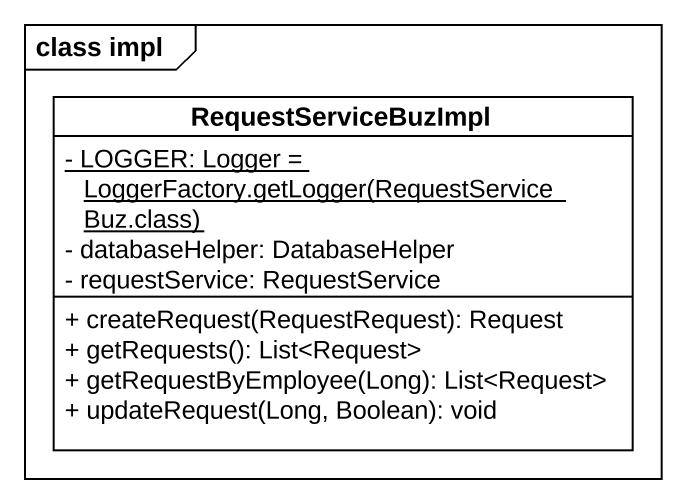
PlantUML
@startuml
mainframe class impl
hide circle
hide empty members
skinparam classAttributeIconSize 0
class RequestServiceBuzImpl {
  {static} {field} - LOGGER: Logger = LoggerFactory.getLogger(RequestServiceBuz.class)
  - databaseHelper: DatabaseHelper
  - requestService: RequestService
  + createRequest(RequestRequest): Request
  + getRequests(): List<Request>
  + getRequestByEmployee(Long): List<Request>
  + updateRequest(Long, Boolean): void
}
@enduml
